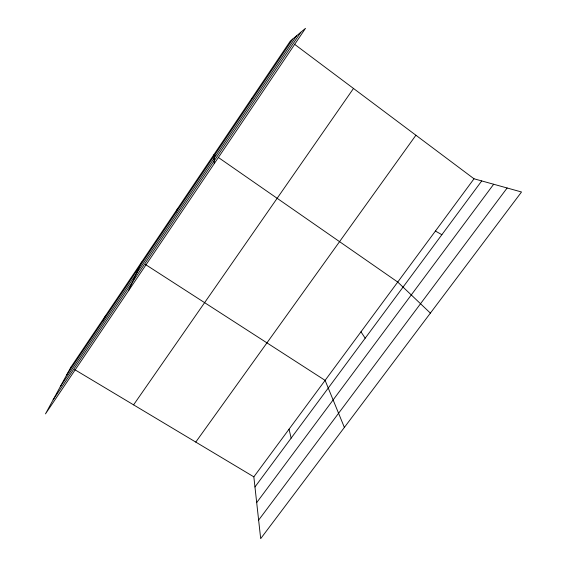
<?xml version="1.0" encoding="UTF-8"?>
<svg xmlns="http://www.w3.org/2000/svg" width="567" height="567" viewBox="0 0 567 567"><rect width="100%" height="100%" fill="white"/><g stroke="black" fill="none" stroke-linecap="round" stroke-linejoin="round"><path stroke-width="0.85" d="M176.294 212.037L177.365 208.94M128.546 290.715L141.637 262.039M102.627 321.489L105.767 315.344M66.708 374.851L292.735 39.052M60.322 386.588L296.534 35.863M53.135 399.806L300.843 32.241M133.578 404.859L353.496 88.452M195.764 442.083L415.909 135.23M253.839 476.847L474.026 178.789L521.52 191.986L260.685 538.65L253.839 476.847L74.589 369.549M254.959 486.968L481.716 180.923M256.695 502.603L493.666 184.247M258.63 520.109L507.139 187.989M251.656 98.523L252.861 98.289M435.406 231.067L441.877 234.695M145.336 264.42L325.104 380.379L344.375 427.419M215.474 155.464L214.021 154.458L214.255 163.615M218.373 157.477L397.736 282.061L430.381 313.112M294.464 44.219L474.026 178.789M360.981 331.815L365.176 338.208M289.035 429.205L291.147 438.128M70.818 367.288L45.48 413.882L305.478 28.35L290.304 41.093L70.818 367.288"/></g></svg>
